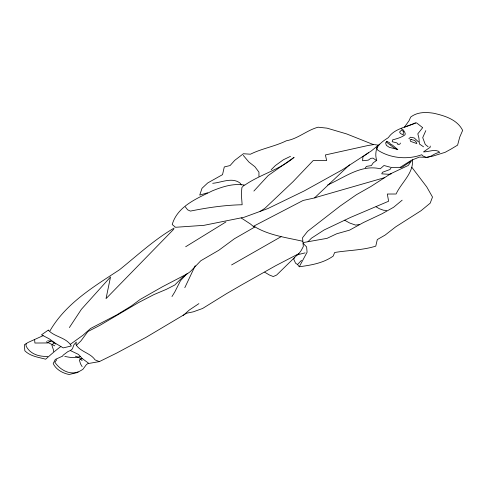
<?xml version="1.0" encoding="UTF-8"?>
<svg xmlns="http://www.w3.org/2000/svg" width="487" height="487" viewBox="0 0 487 487"><rect width="100%" height="100%" fill="white"/><g stroke="black" fill="none" stroke-linecap="round" stroke-linejoin="round"><path stroke-width="0.73" d="M258.932 176.434L258.968 172.179L254.896 166.724L248.863 162.007L243.269 155.377M412.477 159.766C413.633 173.335 401.318 182.582 396.089 194.009L387.329 194.033L388.608 201.234L350.737 217.33L324.141 229.961L311.473 238.173L308.034 241.662M26.201 343.633L26.036 345.904C29.969 354.183 39.289 356.849 47.781 356.356M377.169 146.861C375.794 151.226 375.093 155.968 376.768 160.351L373.286 162.749L371.368 165.592L366.492 166.377L365.323 167.875M294.306 257.83L293.71 259.194L295.621 263.278L297.533 264.496L299.255 266.766C311.059 265.165 323.252 263.181 333.181 256.101L334.654 252.51C348.26 250.178 362.468 250.361 375.775 246.124L377.303 239.555L385.114 235.093L395.742 226.814L421.085 210.676L430.173 203.182L432.499 197.058L426.758 186.935L411.874 167.327M425.808 130.632L422.722 137.614L425.285 144.499L428.11 146.739M184.81 287.683L195.208 265.719M299.255 266.766L307.084 252.242L306.633 246.97L303.164 243.39M171.972 296.546L174.742 292.048L180.5 280.682L187.154 273.45M69.373 327.562L81.402 309.306L110.525 276.939L106.038 298.622L173.78 229.188M400.497 143.062L399.73 144.231L397.715 144.438L397.897 143.604L396.461 142.746L392.205 141.741L392.577 139.872C396.905 138.692 401.452 137.553 405.068 134.783L405.178 133.249L404.119 131.186L402.999 129.682L401.245 128.641M49.936 330.91C65.775 303.371 93.693 286.709 119.51 269.768C137.371 255.377 154.294 239.58 174.224 228.019M56.76 359.716L54.83 362.17C59.517 369.365 69.477 375.422 78.145 371.849M422.649 127.71L417.809 133.822L418.911 137.998L419.41 143.982L423.544 146.818M244.151 185.097L241.893 187.55L241.339 194.228L242.142 204.753C224.72 205.088 207.462 207.651 190.405 211.096L187.617 209.818L185.334 206.859M253.873 191.062L268.179 175.563L294.105 157.331C279.532 169.853 260.277 174.34 244.705 185.157C233.553 183.075 222.669 186.661 212.429 190.813C196.87 198.532 177.463 206.226 172.203 224.544L175.533 227.283L203.974 225.329L244.164 217.251L267.844 208.57L304.138 190.971L342.367 169.786L371.24 151L379.69 144.158M54.605 342.215L51.853 345.125L53.357 349.623L53.546 351.547M297.533 264.496L301.538 260.326M271.162 169.756L275.38 165.55L283.385 159.766L290.495 156.327M297.472 254.689L276.646 275.027L273.28 276.549L269.439 275.021L264.709 272.215M76.465 345.198L80.854 341.016L87.885 331.544L99.847 325.383L138.369 302.664L153.941 294.586L166.463 289.296L174.827 284.974L182.29 277.468L190.368 271.569L200.833 260.722L218.821 250.263L234.411 238.752L254.999 226.905M349.538 164.837L314.651 197.783L384.754 177.609M183.13 315.527L189.254 310.067L198.891 303.632M408.861 138.661L410.584 137.218L414.218 137.943L418.558 141.954M402.159 200.187L393.636 207.255L382.058 213.756L363.485 222.516L349.538 230.156L336.736 233.76L327.075 238.338L303.541 242.514M70.25 344.382L83.009 335.202L90.643 328.445L116.636 314.961L131.423 305.927L140.134 299.462L162.39 286.794L185.924 274.51M88.226 363.326L86.345 364.672L82.833 369.408L77.317 372.579L69.178 374.485C62.829 373.334 55.987 369.572 53.199 363.558L55.311 359.424L62.914 355.979L62.86 355.376L67.876 351.614L70.639 350.384M368.683 152.626L362.943 156.686L362.584 160.753L368.263 160.15L370.826 158.342L373.005 158.117L376.494 160.54M50.66 340.924L47.702 342.958L34.912 343.025L34.589 339.342M260.064 211.419L264.885 208.32L293.022 181.694L313.196 160.552L326.649 160.552L325.401 154.945L367.764 145.558L374.205 144.511M400.18 167.345L411.326 160.302L419.337 157.1L426.454 157.344L432.955 156.09L445.118 152.321L450.67 149.284L457.591 145.132L459.734 137.115L462.65 130.4C457.202 119.449 444.461 115.632 433.369 113.197C425.504 112.016 417.292 111.967 410.687 117.081L409.074 120.673L404.356 127.265L416.531 122.827L422.339 127.411M185.663 246.757L225.925 221.956M82.035 358.341L79.344 359.942L80.538 363.874L82.157 366.65M231.587 264.94L281.066 236.706M60.881 346.513C55.561 350.403 50.618 354.786 45.681 359.199C38.443 357.239 30.425 356.35 24.849 350.804L24.35 344.82L27.966 342.501L43.124 335.653M298.854 253.654L275.727 265.677L241.844 284.792L226.65 293.582L202.586 308.478L193.345 311.82L186.588 313.22L146.252 337.217L116.734 353.045L99.366 361.604L88.871 363.436L82.2 358.523L78.486 354.42L70.42 350.579L72.405 348.887L73.963 344.699L76.295 342.099L75.978 344.674C80.495 351.979 90.497 352.923 95.044 359.869L99.366 361.604M327.678 184.944C344.358 177.585 360.995 164.216 380.256 168.788L383.987 165.507L390.422 167.242M297.265 254.896L298.288 254.415L301.136 250.604L303.322 246.513L302.561 237.723L307.601 231.319L340.194 206.031L356.405 194.727L370.942 186.46L390.744 173.695L408.289 165.428L411.381 161.008L401.933 167.339L391.292 167.382L389.971 169.525L382.459 172.264L381.747 173.847L388.882 174.291L391.487 173.749M415.496 122.779C406.298 127.229 394.342 128.592 388.334 137.651C383.957 140.384 379.452 143.525 376.816 148.06L377.827 150.179C390.446 158.378 407.71 159.919 421.821 154.702L422.448 155.724L426.289 157.435C431.342 157.222 434.574 152.857 439.609 152.461L438.574 151.28C433.533 149.223 428.56 151.938 423.489 151.901L430.24 147.19L430.198 146.033M80.318 356.447C75.43 358.481 69.805 357.434 64.771 356.405M207.529 192.828L199.725 195.098L202.002 188.299L207.699 182.966L222.541 174.638L224.282 166.956L230.071 165.55L234.734 160.351L243.378 153.74L250.421 154.209C261.811 148.523 274.838 146.465 286.374 140.773C298.147 138.722 306.64 130.309 318.102 127.204L327.051 128.16L346.653 133.931L373.517 144.627M297.216 254.829L305.099 252.881M315.874 197.649L303.164 200.437L253.727 226.151C268.605 235.343 285.912 237.431 302.567 241.223M212.709 183.289C221.67 182.576 232.323 176.757 240.383 183.343L241.15 184.938M359.716 224.58L355.492 225.079L349.556 222.961L344.638 220.221M386.599 210.469L383.439 210.214L379.27 208.686L376.08 206.792M47.683 340.754L51.945 341.308L55.853 344.09M374.747 144.651L378.411 145.193M397.842 149.448L389.387 147.372L386.361 145.388L385.613 142.861L386.873 141.413L386.824 142.441L394.293 148.018L397.745 149.582L392.607 145.199L390.367 144.061L389.57 142.746L387.037 141.51M75.369 356.174L79.308 357.647L82.145 360.66M46.338 341.771L54.751 345.819M241.235 217.975L250.47 224.026L254.05 226.997M403.376 131.539L403.193 134.917L400.478 133.493L399.565 132.08L401.629 130.005L403.376 131.539M48.274 330.107L41.517 334.819L49.187 338.806L55.39 343.25L63.207 347.888L71.346 345.983C66.244 337.211 54.714 337.223 48.274 330.107M411.332 139.562L410.078 139.55L410.48 141.327L416.829 143.586L416.288 142.125L414.711 140.433L411.332 139.562"/></g></svg>
